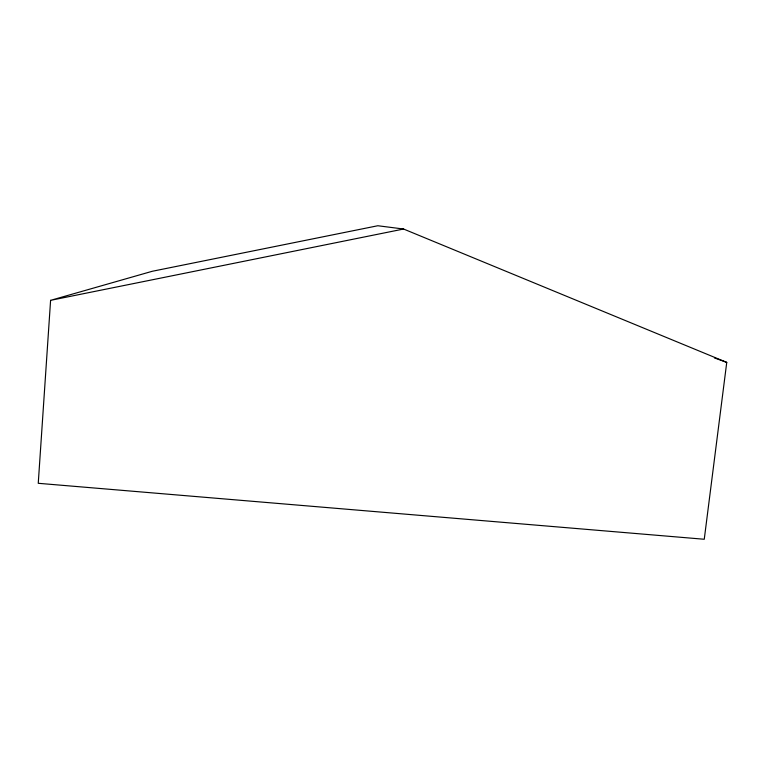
<?xml version="1.0" encoding="UTF-8"?>
<svg xmlns="http://www.w3.org/2000/svg" width="765" height="765" viewBox="0 0 765 765"><rect width="100%" height="100%" fill="white"/><g stroke="black" fill="none" stroke-linecap="round" stroke-linejoin="round"><path stroke-width="1.15" d="M50.595 300.339L38.25 483.298L704.259 539.258L726.75 362.38L403.595 229.031L377.824 225.742L152.311 271.269L50.595 300.339L403.595 229.031M714.414 357.934L726.75 362.38"/></g></svg>
